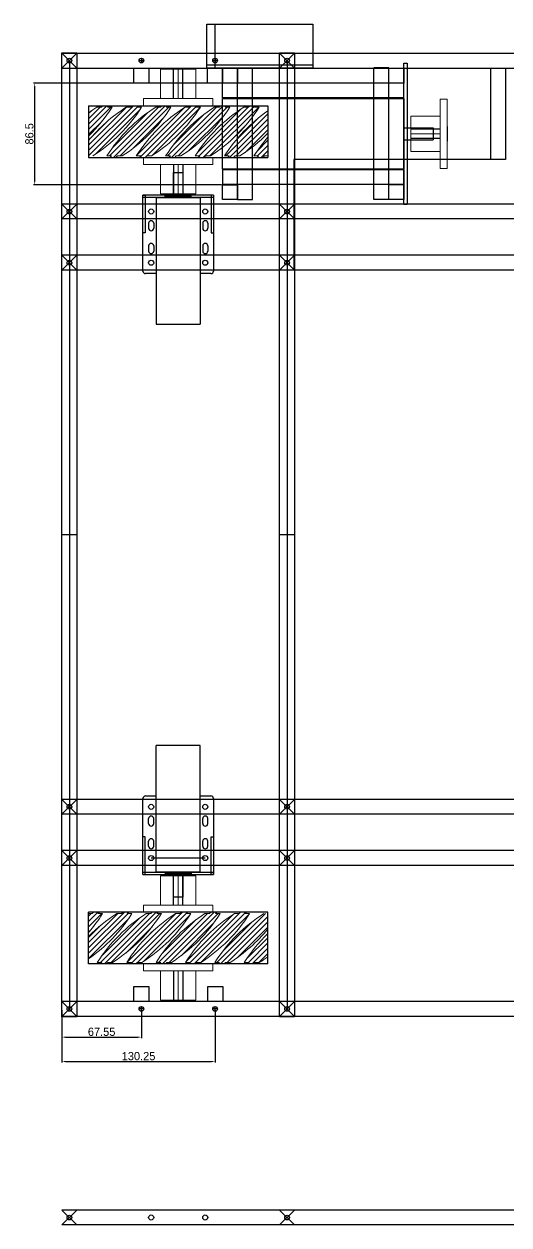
# Model space of a CAD drawing. Header units: millimetres. Extents: x -15418 to 43885, y -27590 to 23052.
# Drawn here: x 26205 to 26617, y -19099 to -18077 of the extents above; entities that cross this region are included whole.
import ezdxf

# ---------------------------------------------------------------- set-up
doc = ezdxf.new("R2010")
doc.units = ezdxf.units.MM
doc.header["$LTSCALE"] = 0.5
doc.layers.get('0').update_dxf_attribs({"lineweight": 5})
doc.layers.get('Defpoints').update_dxf_attribs({"color": 4})
for name, color, linetype in [('Layer1', 1, 'Continuous'), ('Layer2', 2, 'Continuous'), ('Layer3', 9, 'Continuous'), ('Layer4', 6, 'Continuous')]:
    doc.layers.add(name, color=color, linetype=linetype)
doc.layers.add('Layer5', color=51, linetype='Continuous', lineweight=5)
doc.dimstyles.new('ISO-25', dxfattribs={"dimtxt": 7, "dimasz": 3, "dimexe": 1, "dimexo": 1, "dimgap": 1, "dimtad": 1, "dimtoh": 1, "dimdec": 3, "dimdsep": 46, "dimtxsty": 'Standard', "dimcen": 2.5, "dimadec": 0, "dimazin": 0, "dimtfac": 1, "dimtdec": 3, "dimtmove": 0, "dimatfit": 3, "dimfxl": 1, "dimarcsym": 1})
pattern_1 = [(225, (52111.6006, -2337.0026), (2.24506403, -2.24506403), [])]
pattern_2 = [(225, (52713.8006, -2431.116), (2.24506403, -2.24506403), [])]

# ---------------------------------------------------------------- blocks, each defined once
blk = doc.blocks.new('*D360')
at = {"layer": 'Defpoints', "color": 0, "transparency": 16777216}
for p in [(26304.5, -18915.2), (26236.9, -18921.6), (26304.5, -18939.2)]:
    blk.add_point(p, dxfattribs=at)
at = {"layer": 'Layer2', "color": 0, "lineweight": -2, "transparency": 16777216}
for p, q in [((26304.5, -18916.2), (26304.5, -18940.2)), ((26236.9, -18922.6), (26236.9, -18940.2)), ((26239.9, -18939.2), (26301.5, -18939.2))]:
    blk.add_line(p, q, dxfattribs=at)
at = {"layer": 'Layer2', "color": 0, "transparency": 16777216}
for points in [[(26239.9, -18938.7), (26239.9, -18939.7), (26236.9, -18939.2)], [(26301.5, -18938.7), (26301.5, -18939.7), (26304.5, -18939.2)]]:
    blk.add_solid(points, dxfattribs=at)
at = {"layer": 'Layer2', "color": 0, "transparency": 16777216, "insert": (26270.7, -18934.7), "char_height": 7, "attachment_point": 5}
blk.add_mtext('67.55', dxfattribs=at)
blk = doc.blocks.new('*D361')
at = {"layer": 'Defpoints', "color": 0, "transparency": 16777216}
for p in [(26236.9, -18915.2), (26367.2, -18915.2), (26367.2, -18959.9)]:
    blk.add_point(p, dxfattribs=at)
at = {"layer": 'Layer2', "color": 0, "lineweight": -2, "transparency": 16777216}
for p, q in [((26236.9, -18916.2), (26236.9, -18960.9)), ((26367.2, -18916.2), (26367.2, -18960.9)), ((26239.9, -18959.9), (26364.2, -18959.9))]:
    blk.add_line(p, q, dxfattribs=at)
at = {"layer": 'Layer2', "color": 0, "transparency": 16777216}
for points in [[(26239.9, -18959.4), (26239.9, -18960.4), (26236.9, -18959.9)], [(26364.2, -18959.4), (26364.2, -18960.4), (26367.2, -18959.9)]]:
    blk.add_solid(points, dxfattribs=at)
at = {"layer": 'Layer2', "color": 0, "transparency": 16777216, "insert": (26302.1, -18955.4), "char_height": 7, "attachment_point": 5}
blk.add_mtext('130.25', dxfattribs=at)
blk = doc.blocks.new('*D385')
at = {"layer": 'Defpoints', "color": 0, "transparency": 16777216}
for p in [(26213.8, -18127.6), (26373.5, -18127.6), (26373.5, -18214.1)]:
    blk.add_point(p, dxfattribs=at)
at = {"layer": 'Layer2', "color": 0, "lineweight": -2, "transparency": 16777216}
for p, q in [((26372.5, -18127.6), (26212.8, -18127.6)), ((26213.8, -18211.1), (26213.8, -18130.6)), ((26372.5, -18214.1), (26212.8, -18214.1))]:
    blk.add_line(p, q, dxfattribs=at)
at = {"layer": 'Layer2', "color": 0, "transparency": 16777216}
for points in [[(26213.3, -18130.6), (26214.3, -18130.6), (26213.8, -18127.6)], [(26213.3, -18211.1), (26214.3, -18211.1), (26213.8, -18214.1)]]:
    blk.add_solid(points, dxfattribs=at)
at = {"layer": 'Layer2', "color": 0, "transparency": 16777216, "insert": (26209.3, -18170.8), "char_height": 7, "attachment_point": 5, "rotation": 90}
blk.add_mtext('86.5', dxfattribs=at)

msp = doc.modelspace()

# ---------------------------------------------------------------- hatches: boundary and pattern name
at = {"layer": 'Layer5', "transparency": 33554661}
h = msp.add_hatch(dxfattribs=at)
h.set_pattern_fill('ANSI31', color=256, angle=180)
h.set_pattern_definition(pattern_1)
edge = h.paths.add_edge_path()
edge.add_line((26301.9079, -18146.8757), (26296.9079, -18146.8757))
edge.add_line((26296.9079, -18146.8757), (26295.6679, -18148.1157))
edge.add_line((26295.6679, -18148.1157), (26291.6679, -18148.1157))
edge.add_arc((26364.8792, -18262.8471), 136.1, 122.5424058, 140.6485407)
edge.add_line((26259.6371, -18176.5495), (26259.6371, -18189.6357))
edge.add_line((26259.6371, -18189.6357), (26263.1479, -18189.6357))
edge.add_arc((26189.6794, -18074.6473), 136.455, -57.4246642, -32.5753358)
edge.add_line((26304.6679, -18148.1157), (26300.6679, -18148.1157))
edge.add_line((26300.6679, -18148.1157), (26301.9079, -18146.8757))
edge = h.paths.add_edge_path()
edge.add_line((26276.9079, -18146.8757), (26271.9079, -18146.8757))
edge.add_line((26271.9079, -18146.8757), (26270.6679, -18148.1157))
edge.add_line((26270.6679, -18148.1157), (26266.6679, -18148.1157))
edge.add_arc((26339.8792, -18262.8471), 136.1, 122.5424058, 126.1273887)
edge.add_line((26259.6371, -18152.9181), (26259.6371, -18172.6422))
edge.add_arc((26164.6794, -18074.6473), 136.455, -45.9017964, -32.5753358)
edge.add_line((26279.6679, -18148.1157), (26275.6679, -18148.1157))
edge.add_line((26275.6679, -18148.1157), (26276.9079, -18146.8757))
h = msp.add_hatch(dxfattribs=at)
h.set_pattern_fill('ANSI31', color=256, angle=180)
h.set_pattern_definition(pattern_1)
h.paths.add_polyline_path([(26412.0371, -18173.7029, 0.036565829), (26400.1479, -18189.6357), (26404.1479, -18189.6357), (26402.9079, -18190.8757), (26407.9079, -18190.8757), (26409.1479, -18189.6357), (26412.0371, -18189.6357)], flags=17)
edge = h.paths.add_edge_path()
edge.add_line((26277.9079, -18190.8757), (26282.9079, -18190.8757))
edge.add_line((26282.9079, -18190.8757), (26284.1479, -18189.6357))
edge.add_line((26284.1479, -18189.6357), (26288.1479, -18189.6357))
edge.add_arc((26214.6794, -18074.6473), 136.455, -57.4246642, -32.5753358)
edge.add_line((26329.6679, -18148.1157), (26325.6679, -18148.1157))
edge.add_line((26325.6679, -18148.1157), (26326.9079, -18146.8757))
edge.add_line((26326.9079, -18146.8757), (26321.9079, -18146.8757))
edge.add_line((26321.9079, -18146.8757), (26320.6679, -18148.1157))
edge.add_line((26320.6679, -18148.1157), (26316.6679, -18148.1157))
edge.add_arc((26389.8792, -18262.8471), 136.1, 122.5424058, 147.4575942)
edge.add_line((26275.1479, -18189.6357), (26279.1479, -18189.6357))
edge.add_line((26279.1479, -18189.6357), (26277.9079, -18190.8757))
edge = h.paths.add_edge_path()
edge.add_line((26352.9079, -18190.8757), (26357.9079, -18190.8757))
edge.add_line((26357.9079, -18190.8757), (26359.1479, -18189.6357))
edge.add_line((26359.1479, -18189.6357), (26363.1479, -18189.6357))
edge.add_arc((26289.6794, -18074.6473), 136.455, -57.4246642, -32.5753358)
edge.add_line((26404.6679, -18148.1157), (26400.6679, -18148.1157))
edge.add_line((26400.6679, -18148.1157), (26401.9079, -18146.8757))
edge.add_line((26401.9079, -18146.8757), (26396.9079, -18146.8757))
edge.add_line((26396.9079, -18146.8757), (26395.6679, -18148.1157))
edge.add_line((26395.6679, -18148.1157), (26391.6679, -18148.1157))
edge.add_arc((26464.8792, -18262.8471), 136.1, 122.5424058, 147.4575942)
edge.add_line((26350.1479, -18189.6357), (26354.1479, -18189.6357))
edge.add_line((26354.1479, -18189.6357), (26352.9079, -18190.8757))
edge = h.paths.add_edge_path()
edge.add_line((26377.9079, -18190.8757), (26382.9079, -18190.8757))
edge.add_line((26382.9079, -18190.8757), (26384.1479, -18189.6357))
edge.add_line((26384.1479, -18189.6357), (26388.1479, -18189.6357))
edge.add_arc((26314.6794, -18074.6473), 136.455, -57.4246642, -44.481355)
edge.add_line((26412.0371, -18170.2582), (26412.0371, -18151.2057))
edge.add_arc((26489.8792, -18262.8471), 136.1, 124.8862079, 147.4575942)
edge.add_line((26375.1479, -18189.6357), (26379.1479, -18189.6357))
edge.add_line((26379.1479, -18189.6357), (26377.9079, -18190.8757))
h = msp.add_hatch(dxfattribs=at)
h.set_pattern_fill('ANSI31', color=256, angle=180)
h.set_pattern_definition(pattern_1)
edge = h.paths.add_edge_path()
edge.add_line((26302.9079, -18190.8757), (26307.9079, -18190.8757))
edge.add_line((26307.9079, -18190.8757), (26309.1479, -18189.6357))
edge.add_line((26309.1479, -18189.6357), (26313.1479, -18189.6357))
edge.add_arc((26239.6794, -18074.6473), 136.455, -57.4246642, -32.5753358)
edge.add_line((26354.6679, -18148.1157), (26350.6679, -18148.1157))
edge.add_line((26350.6679, -18148.1157), (26351.9079, -18146.8757))
edge.add_line((26351.9079, -18146.8757), (26346.9079, -18146.8757))
edge.add_line((26346.9079, -18146.8757), (26345.6679, -18148.1157))
edge.add_line((26345.6679, -18148.1157), (26341.6679, -18148.1157))
edge.add_arc((26414.8792, -18262.8471), 136.1, 122.5424058, 147.4575942)
edge.add_line((26300.1479, -18189.6357), (26304.1479, -18189.6357))
edge.add_line((26304.1479, -18189.6357), (26302.9079, -18190.8757))
edge = h.paths.add_edge_path()
edge.add_line((26327.9079, -18190.8757), (26332.9079, -18190.8757))
edge.add_line((26332.9079, -18190.8757), (26334.1479, -18189.6357))
edge.add_line((26334.1479, -18189.6357), (26338.1479, -18189.6357))
edge.add_arc((26264.6794, -18074.6473), 136.455, -57.4246642, -32.5753358)
edge.add_line((26379.6679, -18148.1157), (26375.6679, -18148.1157))
edge.add_line((26375.6679, -18148.1157), (26376.9079, -18146.8757))
edge.add_line((26376.9079, -18146.8757), (26371.9079, -18146.8757))
edge.add_line((26371.9079, -18146.8757), (26370.6679, -18148.1157))
edge.add_line((26370.6679, -18148.1157), (26366.6679, -18148.1157))
edge.add_arc((26439.8792, -18262.8471), 136.1, 122.5424058, 147.4575942)
edge.add_line((26325.1479, -18189.6357), (26329.1479, -18189.6357))
edge.add_line((26329.1479, -18189.6357), (26327.9079, -18190.8757))
h = msp.add_hatch(dxfattribs=at)
h.set_pattern_fill('ANSI31', color=256, angle=180)
h.set_pattern_definition(pattern_2)
h.paths.add_polyline_path([(26259.6371, -18850.0486, 0.036565829), (26271.5263, -18834.1157), (26267.5263, -18834.1157), (26268.7663, -18832.8757), (26263.7663, -18832.8757), (26262.5263, -18834.1157), (26259.6371, -18834.1157)], flags=17)
edge = h.paths.add_edge_path()
edge.add_line((26393.7663, -18832.8757), (26388.7663, -18832.8757))
edge.add_line((26388.7663, -18832.8757), (26387.5263, -18834.1157))
edge.add_line((26387.5263, -18834.1157), (26383.5263, -18834.1157))
edge.add_arc((26456.9948, -18949.1042), 136.455, 122.5753358, 147.4246642)
edge.add_line((26342.0063, -18875.6357), (26346.0063, -18875.6357))
edge.add_line((26346.0063, -18875.6357), (26344.7663, -18876.8757))
edge.add_line((26344.7663, -18876.8757), (26349.7663, -18876.8757))
edge.add_line((26349.7663, -18876.8757), (26351.0063, -18875.6357))
edge.add_line((26351.0063, -18875.6357), (26355.0063, -18875.6357))
edge.add_arc((26281.7949, -18760.9043), 136.1, 302.5424058, 327.4575942)
edge.add_line((26396.5263, -18834.1157), (26392.5263, -18834.1157))
edge.add_line((26392.5263, -18834.1157), (26393.7663, -18832.8757))
edge = h.paths.add_edge_path()
edge.add_line((26318.7663, -18832.8757), (26313.7663, -18832.8757))
edge.add_line((26313.7663, -18832.8757), (26312.5263, -18834.1157))
edge.add_line((26312.5263, -18834.1157), (26308.5263, -18834.1157))
edge.add_arc((26381.9948, -18949.1042), 136.455, 122.5753358, 147.4246642)
edge.add_line((26267.0063, -18875.6357), (26271.0063, -18875.6357))
edge.add_line((26271.0063, -18875.6357), (26269.7663, -18876.8757))
edge.add_line((26269.7663, -18876.8757), (26274.7663, -18876.8757))
edge.add_line((26274.7663, -18876.8757), (26276.0063, -18875.6357))
edge.add_line((26276.0063, -18875.6357), (26280.0063, -18875.6357))
edge.add_arc((26206.7949, -18760.9043), 136.1, 302.5424058, 327.4575942)
edge.add_line((26321.5263, -18834.1157), (26317.5263, -18834.1157))
edge.add_line((26317.5263, -18834.1157), (26318.7663, -18832.8757))
edge = h.paths.add_edge_path()
edge.add_line((26293.7663, -18832.8757), (26288.7663, -18832.8757))
edge.add_line((26288.7663, -18832.8757), (26287.5263, -18834.1157))
edge.add_line((26287.5263, -18834.1157), (26283.5263, -18834.1157))
edge.add_arc((26356.9948, -18949.1042), 136.455, 122.5753358, 135.518645)
edge.add_line((26259.6371, -18853.4933), (26259.6371, -18872.5457))
edge.add_arc((26181.7949, -18760.9043), 136.1, 304.8862079, 327.4575942)
edge.add_line((26296.5263, -18834.1157), (26292.5263, -18834.1157))
edge.add_line((26292.5263, -18834.1157), (26293.7663, -18832.8757))
h = msp.add_hatch(dxfattribs=at)
h.set_pattern_fill('ANSI31', color=256, angle=180)
h.set_pattern_definition(pattern_2)
edge = h.paths.add_edge_path()
edge.add_line((26368.7663, -18832.8757), (26363.7663, -18832.8757))
edge.add_line((26363.7663, -18832.8757), (26362.5263, -18834.1157))
edge.add_line((26362.5263, -18834.1157), (26358.5263, -18834.1157))
edge.add_arc((26431.9948, -18949.1042), 136.455, 122.5753358, 147.4246642)
edge.add_line((26317.0063, -18875.6357), (26321.0063, -18875.6357))
edge.add_line((26321.0063, -18875.6357), (26319.7663, -18876.8757))
edge.add_line((26319.7663, -18876.8757), (26324.7663, -18876.8757))
edge.add_line((26324.7663, -18876.8757), (26326.0063, -18875.6357))
edge.add_line((26326.0063, -18875.6357), (26330.0063, -18875.6357))
edge.add_arc((26256.7949, -18760.9043), 136.1, 302.5424058, 327.4575942)
edge.add_line((26371.5263, -18834.1157), (26367.5263, -18834.1157))
edge.add_line((26367.5263, -18834.1157), (26368.7663, -18832.8757))
edge = h.paths.add_edge_path()
edge.add_line((26343.7663, -18832.8757), (26338.7663, -18832.8757))
edge.add_line((26338.7663, -18832.8757), (26337.5263, -18834.1157))
edge.add_line((26337.5263, -18834.1157), (26333.5263, -18834.1157))
edge.add_arc((26406.9948, -18949.1042), 136.455, 122.5753358, 147.4246642)
edge.add_line((26292.0063, -18875.6357), (26296.0063, -18875.6357))
edge.add_line((26296.0063, -18875.6357), (26294.7663, -18876.8757))
edge.add_line((26294.7663, -18876.8757), (26299.7663, -18876.8757))
edge.add_line((26299.7663, -18876.8757), (26301.0063, -18875.6357))
edge.add_line((26301.0063, -18875.6357), (26305.0063, -18875.6357))
edge.add_arc((26231.7949, -18760.9043), 136.1, 302.5424058, 327.4575942)
edge.add_line((26346.5263, -18834.1157), (26342.5263, -18834.1157))
edge.add_line((26342.5263, -18834.1157), (26343.7663, -18832.8757))
h = msp.add_hatch(dxfattribs=at)
h.set_pattern_fill('ANSI31', color=256, angle=180)
h.set_pattern_definition(pattern_2)
edge = h.paths.add_edge_path()
edge.add_line((26369.7663, -18876.8757), (26374.7663, -18876.8757))
edge.add_line((26374.7663, -18876.8757), (26376.0063, -18875.6357))
edge.add_line((26376.0063, -18875.6357), (26380.0063, -18875.6357))
edge.add_arc((26306.7949, -18760.9043), 136.1, 302.5424058, 320.6485407)
edge.add_line((26412.0371, -18847.202), (26412.0371, -18834.1157))
edge.add_line((26412.0371, -18834.1157), (26408.5263, -18834.1157))
edge.add_arc((26481.9948, -18949.1042), 136.455, 122.5753358, 147.4246642)
edge.add_line((26367.0063, -18875.6357), (26371.0063, -18875.6357))
edge.add_line((26371.0063, -18875.6357), (26369.7663, -18876.8757))
edge = h.paths.add_edge_path()
edge.add_line((26394.7663, -18876.8757), (26399.7663, -18876.8757))
edge.add_line((26399.7663, -18876.8757), (26401.0063, -18875.6357))
edge.add_line((26401.0063, -18875.6357), (26405.0063, -18875.6357))
edge.add_arc((26331.7949, -18760.9043), 136.1, 302.5424058, 306.1273887)
edge.add_line((26412.0371, -18870.8334), (26412.0371, -18851.1093))
edge.add_arc((26506.9948, -18949.1042), 136.455, 134.0982036, 147.4246642)
edge.add_line((26392.0063, -18875.6357), (26396.0063, -18875.6357))
edge.add_line((26396.0063, -18875.6357), (26394.7663, -18876.8757))

# ---------------------------------------------------------------- linework, layer by layer
at = {"transparency": 33554661}
for p, q in [((26320.8371, -18115.8757), (26350.8371, -18115.8757)), ((26320.8371, -18140.8757), (26320.8371, -18115.8757)), ((26335.8371, -18140.8757), (26335.8371, -18115.8757)), ((26350.8371, -18140.8757), (26350.8371, -18115.8757)), ((26306.3371, -18146.8757), (26306.3371, -18140.8757)), ((26306.3371, -18140.8757), (26365.3371, -18140.8757)), ((26365.3371, -18140.8757), (26365.3371, -18146.8757)), ((26558.5371, -18200.2757), (26558.5371, -18141.2757)), ((26558.5371, -18141.2757), (26564.5371, -18141.2757)), ((26564.5371, -18141.2757), (26564.5371, -18200.2757)), ((26365.3371, -18146.8757), (26306.3371, -18146.8757)), ((26533.5371, -18185.7757), (26533.5371, -18155.7757)), ((26558.5371, -18155.7757), (26533.5371, -18155.7757)), ((26558.5371, -18170.7757), (26533.5371, -18170.7757)), ((26306.3371, -18190.8757), (26365.3371, -18190.8757)), ((26306.3371, -18196.8757), (26306.3371, -18190.8757)), ((26365.3371, -18190.8757), (26365.3371, -18196.8757)), ((26558.5371, -18185.7757), (26533.5371, -18185.7757)), ((26365.3371, -18196.8757), (26306.3371, -18196.8757)), ((26320.8371, -18196.8757), (26320.8371, -18221.8757)), ((26335.8371, -18196.8757), (26335.8371, -18221.8757)), ((26350.8371, -18196.8757), (26350.8371, -18221.8757)), ((26564.5371, -18200.2757), (26558.5371, -18200.2757)), ((26350.8371, -18221.8757), (26320.8371, -18221.8757)), ((26320.8371, -18801.8757), (26350.8371, -18801.8757)), ((26320.8371, -18826.8757), (26320.8371, -18801.8757)), ((26335.8371, -18826.8757), (26335.8371, -18801.8757)), ((26350.8371, -18826.8757), (26350.8371, -18801.8757)), ((26306.3371, -18832.8757), (26306.3371, -18826.8757)), ((26306.3371, -18826.8757), (26365.3371, -18826.8757)), ((26365.3371, -18826.8757), (26365.3371, -18832.8757)), ((26365.3371, -18832.8757), (26306.3371, -18832.8757)), ((26306.3371, -18876.8757), (26365.3371, -18876.8757)), ((26306.3371, -18882.8757), (26306.3371, -18876.8757)), ((26365.3371, -18876.8757), (26365.3371, -18882.8757)), ((26365.3371, -18882.8757), (26306.3371, -18882.8757)), ((26320.8371, -18882.8757), (26320.8371, -18907.8757)), ((26335.8371, -18882.8757), (26335.8371, -18907.8757)), ((26350.8371, -18882.8757), (26350.8371, -18907.8757)), ((26350.8371, -18907.8757), (26320.8371, -18907.8757))]:
    msp.add_line(p, q, dxfattribs=at)
at = {"layer": 'Defpoints', "transparency": 33554661}
for p, q in [((26305.8371, -18287.5857), (26305.8371, -18222.8757)), ((26365.8371, -18222.8757), (26305.8371, -18222.8757)), ((26305.8371, -18222.8757), (26307.8371, -18222.8757)), ((26365.8371, -18224.8757), (26305.8371, -18224.8757)), ((26307.8371, -18222.8757), (26307.8371, -18254.8757)), ((26324.8371, -18224.8757), (26324.8371, -18222.8757)), ((26346.8371, -18224.8757), (26346.8371, -18222.8757)), ((26365.8371, -18222.8757), (26363.8371, -18222.8757)), ((26363.8371, -18222.8757), (26363.8371, -18254.8757)), ((26365.8371, -18222.8757), (26365.8371, -18287.5857)), ((26307.8371, -18254.8757), (26305.8371, -18254.8757)), ((26310.6871, -18246.8757), (26310.6871, -18251.1757)), ((26314.9871, -18246.8757), (26314.9871, -18251.1757)), ((26356.6871, -18246.8757), (26356.6871, -18251.1757)), ((26360.9871, -18246.8757), (26360.9871, -18251.1757)), ((26363.8371, -18254.8757), (26365.8371, -18254.8757)), ((26310.6871, -18266.1757), (26310.6871, -18270.4757)), ((26314.9871, -18266.1757), (26314.9871, -18270.4757)), ((26356.6871, -18266.1757), (26356.6871, -18270.4757)), ((26360.9871, -18266.1757), (26360.9871, -18270.4757)), ((26317.1871, -18289.7357), (26307.9871, -18289.7357)), ((26363.6871, -18289.7357), (26354.4871, -18289.7357)), ((26305.8371, -18800.8757), (26305.8371, -18736.1657)), ((26307.9871, -18734.0157), (26317.1871, -18734.0157)), ((26354.4871, -18734.0157), (26363.6871, -18734.0157)), ((26365.8371, -18736.1657), (26365.8371, -18800.8757)), ((26310.6871, -18757.5757), (26310.6871, -18753.2757)), ((26314.9871, -18757.5757), (26314.9871, -18753.2757)), ((26356.6871, -18757.5757), (26356.6871, -18753.2757)), ((26360.9871, -18757.5757), (26360.9871, -18753.2757)), ((26307.8371, -18768.8757), (26305.8371, -18768.8757)), ((26307.8371, -18800.8757), (26307.8371, -18768.8757)), ((26310.6871, -18776.8757), (26310.6871, -18772.5757)), ((26314.9871, -18776.8757), (26314.9871, -18772.5757)), ((26356.6871, -18776.8757), (26356.6871, -18772.5757)), ((26360.9871, -18776.8757), (26360.9871, -18772.5757)), ((26363.8371, -18800.8757), (26363.8371, -18768.8757)), ((26363.8371, -18768.8757), (26365.8371, -18768.8757)), ((26305.8371, -18798.8757), (26365.8371, -18798.8757)), ((26305.8371, -18800.8757), (26365.8371, -18800.8757)), ((26305.8371, -18800.8757), (26307.8371, -18800.8757)), ((26324.8371, -18798.8757), (26324.8371, -18800.8757)), ((26346.8371, -18798.8757), (26346.8371, -18800.8757)), ((26365.8371, -18800.8757), (26363.8371, -18800.8757))]:
    msp.add_line(p, q, dxfattribs=at)
for centre in [(26312.8371, -18236.8757), (26312.8371, -18236.8757), (26358.8371, -18236.8757), (26358.8371, -18236.8757), (26312.8371, -18280.4757), (26312.8371, -18280.4757), (26358.8371, -18280.4757), (26358.8371, -18280.4757), (26312.8371, -18743.2757), (26312.8371, -18743.2757), (26358.8371, -18743.2757), (26358.8371, -18743.2757), (26312.8371, -18786.8757), (26312.8371, -18786.8757), (26358.8371, -18786.8757), (26358.8371, -18786.8757), (26312.8371, -19092.643), (26358.8371, -19092.643)]:
    msp.add_circle(centre, 2.15, dxfattribs=at)
for centre, start, end in [((26312.8371, -18246.8757), 0, 180), ((26358.8371, -18246.8757), 0, 180), ((26312.8371, -18251.1757), 180, 0), ((26358.8371, -18251.1757), 180, 0), ((26312.8371, -18266.1757), 0, 180), ((26358.8371, -18266.1757), 0, 180), ((26312.8371, -18270.4757), 180, 0), ((26358.8371, -18270.4757), 180, 0), ((26307.9871, -18287.5857), 180, 270), ((26363.6871, -18287.5857), 270, 0), ((26307.9871, -18736.1657), 90, 180), ((26363.6871, -18736.1657), 0, 90), ((26312.8371, -18753.2757), 0, 180), ((26358.8371, -18753.2757), 0, 180), ((26312.8371, -18757.5757), 180, 0), ((26358.8371, -18757.5757), 180, 0), ((26312.8371, -18772.5757), 0, 180), ((26312.8371, -18776.8757), 180, 0), ((26358.8371, -18772.5757), 0, 180), ((26358.8371, -18776.8757), 180, 0)]:
    msp.add_arc(centre, 2.15, start, end, dxfattribs=at)
at = {"layer": 'Layer1', "transparency": 33554661}
for p, q in [((26527.5371, -18110.7757), (26530.5371, -18110.7757)), ((26527.5371, -18230.7757), (26527.5371, -18110.7757)), ((26530.5371, -18110.7757), (26530.5371, -18230.7757)), ((26373.5371, -18127.5757), (26373.5371, -18114.8757)), ((26373.5371, -18114.8757), (26386.2371, -18114.8757)), ((26386.2371, -18114.8757), (26386.2371, -18127.5757)), ((26514.8371, -18127.5757), (26514.8371, -18114.8757)), ((26514.8371, -18114.8757), (26527.5371, -18114.8757)), ((26527.5371, -18114.8757), (26527.5371, -18127.5757)), ((26601.3494, -18114.8757), (26601.3494, -18192.6536)), ((26614.0494, -18114.8757), (26614.0494, -18192.6536)), ((26386.2371, -18127.5757), (26373.5371, -18127.5757)), ((26527.5371, -18127.5757), (26514.8371, -18127.5757)), ((26614.0494, -18192.6536), (26434.0494, -18192.6536)), ((26434.0494, -18192.6536), (26434.0494, -18286.9067)), ((26331.8371, -18223.5757), (26331.8371, -18203.5757)), ((26331.8371, -18203.5757), (26339.8371, -18203.5757)), ((26339.8371, -18203.5757), (26339.8371, -18223.5757)), ((26373.5371, -18226.7757), (26373.5371, -18214.0757)), ((26373.5371, -18214.0757), (26386.2371, -18214.0757)), ((26386.2371, -18214.0757), (26386.2371, -18226.7757)), ((26514.8371, -18226.6757), (26514.8371, -18213.9757)), ((26514.8371, -18213.9757), (26527.5371, -18213.9757)), ((26527.5371, -18213.9757), (26527.5371, -18226.6757)), ((26317.1871, -18224.8757), (26354.4871, -18224.8757)), ((26317.1871, -18224.8757), (26317.1871, -18332.6757)), ((26324.8371, -18224.8757), (26324.8371, -18223.5757)), ((26324.8371, -18223.5757), (26346.8371, -18223.5757)), ((26331.8371, -18224.8757), (26331.8371, -18223.5757)), ((26335.8371, -18224.8757), (26335.8371, -18223.5757)), ((26339.8371, -18224.8757), (26339.8371, -18223.5757)), ((26346.8371, -18224.8757), (26346.8371, -18223.5757)), ((26354.4871, -18224.8757), (26354.4871, -18332.6757)), ((26386.2371, -18226.7757), (26373.5371, -18226.7757)), ((26527.5371, -18226.6757), (26514.8371, -18226.6757)), ((26530.5371, -18230.7757), (26527.5371, -18230.7757)), ((26317.1871, -18332.6757), (26354.4871, -18332.6757)), ((26317.1871, -18798.8757), (26317.1871, -18691.0757)), ((26354.4871, -18691.0757), (26317.1871, -18691.0757)), ((26354.4871, -18798.8757), (26354.4871, -18691.0757)), ((26358.8371, -18786.8757), (26312.8371, -18786.8757)), ((26354.4871, -18798.8757), (26317.1871, -18798.8757)), ((26324.8371, -18798.8757), (26324.8371, -18800.1757)), ((26346.8371, -18800.1757), (26324.8371, -18800.1757)), ((26331.8371, -18798.8757), (26331.8371, -18800.1757)), ((26331.8371, -18820.1757), (26331.8371, -18800.1757)), ((26335.8371, -18798.8757), (26335.8371, -18800.1757)), ((26339.8371, -18798.8757), (26339.8371, -18800.1757)), ((26339.8371, -18800.1757), (26339.8371, -18820.1757)), ((26346.8371, -18798.8757), (26346.8371, -18800.1757)), ((26339.8371, -18820.1757), (26331.8371, -18820.1757))]:
    msp.add_line(p, q, dxfattribs=at)
at = {"layer": 'Layer2', "transparency": 33554661}
for p, q in [((26236.9371, -18921.8757), (26236.9371, -18101.8757)), ((26236.9371, -18101.8757), (26249.6371, -18101.8757)), ((26236.9371, -18102.1757), (27036.9371, -18102.1757)), ((26249.6371, -18101.8757), (26249.6371, -18921.8757)), ((26422.0371, -18921.8757), (26422.0371, -18101.8757)), ((26422.0371, -18101.8757), (26434.7371, -18101.8757)), ((26434.7371, -18101.8757), (26434.7371, -18921.8757)), ((26243.2871, -18108.5257), (26243.2871, -18915.2257)), ((26302.4871, -18108.5257), (26306.4871, -18108.5257)), ((26304.4871, -18106.5257), (26304.4871, -18110.5257)), ((26365.1871, -18108.5257), (26369.1871, -18108.5257)), ((26367.1871, -18106.5257), (26367.1871, -18110.5257)), ((26428.3871, -18108.5257), (26428.3871, -18915.2257)), ((26236.9371, -18114.8757), (27036.9371, -18114.8757)), ((26298.0631, -18127.5757), (26298.0631, -18114.8757)), ((26298.0631, -18114.8757), (26310.7631, -18114.8757)), ((26298.0631, -18127.5757), (26298.0631, -18114.8757)), ((26298.0631, -18114.8757), (26310.7631, -18114.8757)), ((26310.7631, -18114.8757), (26310.7631, -18127.5757)), ((26310.7631, -18114.8757), (26310.7631, -18127.5757)), ((26331.8371, -18140.8757), (26331.8371, -18115.8757)), ((26339.8371, -18140.8757), (26339.8371, -18115.8757)), ((26360.8371, -18127.5757), (26360.8371, -18114.8757)), ((26360.8371, -18114.8757), (26373.5371, -18114.8757)), ((26360.8371, -18127.5757), (26360.8371, -18114.8757)), ((26360.8371, -18114.8757), (26373.5371, -18114.8757)), ((26373.5371, -18114.8757), (26373.5371, -18127.5757)), ((26373.5371, -18114.8757), (26373.5371, -18127.5757)), ((26310.7631, -18127.5757), (26298.0631, -18127.5757)), ((26310.7631, -18127.5757), (26298.0631, -18127.5757)), ((26373.5371, -18127.5757), (26360.8371, -18127.5757)), ((26373.5371, -18127.5757), (26360.8371, -18127.5757)), ((26373.5371, -18200.7757), (26373.5371, -18140.7757)), ((26373.5371, -18140.7757), (26527.5371, -18140.7757)), ((26527.5371, -18140.7757), (26527.5371, -18200.7757)), ((26527.5371, -18165.7757), (26552.5371, -18165.7757)), ((26558.5371, -18166.7757), (26533.5371, -18166.7757)), ((26552.5371, -18165.7757), (26552.5371, -18175.7757)), ((26527.5371, -18175.7757), (26552.5371, -18175.7757)), ((26558.5371, -18174.7757), (26533.5371, -18174.7757)), ((26331.8371, -18196.8757), (26331.8371, -18221.8757)), ((26339.8371, -18196.8757), (26339.8371, -18221.8757)), ((26527.5371, -18200.7757), (26373.5371, -18200.7757)), ((27036.9371, -18230.5257), (26236.9371, -18230.5257)), ((27036.9371, -18243.2257), (26236.9371, -18243.2257)), ((27036.9371, -18274.1257), (26236.9371, -18274.1257)), ((27036.9371, -18286.8257), (26236.9371, -18286.8257)), ((26249.6371, -18511.8757), (26236.9371, -18511.8757)), ((26434.7371, -18511.8757), (26422.0371, -18511.8757)), ((27036.9371, -18736.9257), (26236.9371, -18736.9257)), ((27036.9371, -18749.6257), (26236.9371, -18749.6257)), ((27036.9371, -18780.5257), (26236.9371, -18780.5257)), ((27036.9371, -18793.2257), (26236.9371, -18793.2257)), ((26331.8371, -18826.8757), (26331.8371, -18801.8757)), ((26339.8371, -18826.8757), (26339.8371, -18801.8757)), ((26331.8371, -18882.8757), (26331.8371, -18907.8757)), ((26339.8371, -18882.8757), (26339.8371, -18907.8757)), ((26298.1371, -18908.8757), (26298.1371, -18896.1757)), ((26298.1371, -18896.1757), (26310.8371, -18896.1757)), ((26298.1371, -18908.8757), (26298.1371, -18896.1757)), ((26298.1371, -18896.1757), (26310.8371, -18896.1757)), ((26310.8371, -18896.1757), (26310.8371, -18908.8757)), ((26310.8371, -18896.1757), (26310.8371, -18908.8757)), ((26360.9111, -18908.8757), (26360.9111, -18896.1757)), ((26360.9111, -18896.1757), (26373.6111, -18896.1757)), ((26360.9111, -18908.8757), (26360.9111, -18896.1757)), ((26360.9111, -18896.1757), (26373.6111, -18896.1757)), ((26373.6111, -18896.1757), (26373.6111, -18908.8757)), ((26373.6111, -18896.1757), (26373.6111, -18908.8757)), ((27036.9371, -18908.8757), (26236.9371, -18908.8757)), ((26310.8371, -18908.8757), (26298.1371, -18908.8757)), ((26310.8371, -18908.8757), (26298.1371, -18908.8757)), ((26373.6111, -18908.8757), (26360.9111, -18908.8757)), ((26373.6111, -18908.8757), (26360.9111, -18908.8757)), ((26306.4871, -18915.2257), (26302.4871, -18915.2257)), ((26304.4871, -18917.2257), (26304.4871, -18913.2257)), ((26369.1871, -18915.2257), (26365.1871, -18915.2257)), ((26367.1871, -18917.2257), (26367.1871, -18913.2257)), ((27036.9371, -18921.5757), (26236.9371, -18921.5757)), ((26249.6371, -18921.8757), (26236.9371, -18921.8757)), ((26434.7371, -18921.8757), (26422.0371, -18921.8757)), ((27036.9371, -19086.293), (26236.9371, -19086.293)), ((27036.9371, -19098.993), (26236.9371, -19098.993))]:
    msp.add_line(p, q, dxfattribs=at)
for centre in [(26304.4871, -18108.5257), (26367.1871, -18108.5257), (26304.4871, -18915.2257), (26367.1871, -18915.2257)]:
    msp.add_circle(centre, 2, dxfattribs=at)
at = {"layer": 'Layer3', "transparency": 33554661}
for p, q in [((26360.1871, -18077.3757), (26450.1871, -18077.3757)), ((26360.1871, -18114.8757), (26360.1871, -18077.3757)), ((26367.1871, -18114.8757), (26367.1871, -18077.3757)), ((26450.1871, -18077.3757), (26450.1871, -18114.8757)), ((26236.9371, -18102.1757), (26249.6371, -18114.8757)), ((26236.9371, -18114.8757), (26249.6371, -18102.1757)), ((26236.9371, -18102.1757), (26249.6371, -18114.8757)), ((26236.9371, -18114.8757), (26249.6371, -18102.1757)), ((26434.7371, -18102.1757), (26422.0371, -18114.8757)), ((26434.7371, -18114.8757), (26422.0371, -18102.1757)), ((26422.0371, -18102.1757), (26434.7371, -18114.8757)), ((26422.0371, -18114.8757), (26434.7371, -18102.1757)), ((26422.0371, -18102.1757), (26434.7371, -18114.8757)), ((26422.0371, -18114.8757), (26434.7371, -18102.1757)), ((26450.1871, -18112.3757), (26360.1871, -18112.3757)), ((26335.8371, -18115.8757), (26335.8371, -18114.8757)), ((26450.1871, -18114.8757), (26360.1871, -18114.8757)), ((26259.6371, -18146.8757), (26412.0371, -18146.8757)), ((26259.6371, -18146.8757), (26259.6371, -18190.8757)), ((26412.0371, -18146.8757), (26412.0371, -18190.8757)), ((26259.6371, -18190.8757), (26412.0371, -18190.8757)), ((26335.8371, -18222.8757), (26335.8371, -18221.8757)), ((26236.9371, -18243.2257), (26249.6371, -18230.5257)), ((26236.9371, -18243.2257), (26249.6371, -18230.5257)), ((26236.9371, -18230.5257), (26249.6371, -18243.2257)), ((26434.7371, -18243.2257), (26422.0371, -18230.5257)), ((26434.7371, -18230.5257), (26422.0371, -18243.2257)), ((26422.0371, -18243.2257), (26434.7371, -18230.5257)), ((26422.0371, -18243.2257), (26434.7371, -18230.5257)), ((26422.0371, -18230.5257), (26434.7371, -18243.2257)), ((26236.9371, -18286.8257), (26249.6371, -18274.1257)), ((26236.9371, -18286.8257), (26249.6371, -18274.1257)), ((26236.9371, -18274.1257), (26249.6371, -18286.8257)), ((26434.7371, -18286.8257), (26422.0371, -18274.1257)), ((26434.7371, -18274.1257), (26422.0371, -18286.8257)), ((26422.0371, -18286.8257), (26434.7371, -18274.1257)), ((26422.0371, -18286.8257), (26434.7371, -18274.1257)), ((26422.0371, -18274.1257), (26434.7371, -18286.8257)), ((26236.9371, -18749.6257), (26249.6371, -18736.9257)), ((26236.9371, -18749.6257), (26249.6371, -18736.9257)), ((26236.9371, -18736.9257), (26249.6371, -18749.6257)), ((26434.7371, -18749.6257), (26422.0371, -18736.9257)), ((26434.7371, -18736.9257), (26422.0371, -18749.6257)), ((26422.0371, -18749.6257), (26434.7371, -18736.9257)), ((26422.0371, -18749.6257), (26434.7371, -18736.9257)), ((26422.0371, -18736.9257), (26434.7371, -18749.6257)), ((26236.9371, -18793.2257), (26249.6371, -18780.5257)), ((26236.9371, -18793.2257), (26249.6371, -18780.5257)), ((26236.9371, -18780.5257), (26249.6371, -18793.2257)), ((26434.7371, -18793.2257), (26422.0371, -18780.5257)), ((26434.7371, -18780.5257), (26422.0371, -18793.2257)), ((26422.0371, -18793.2257), (26434.7371, -18780.5257)), ((26422.0371, -18793.2257), (26434.7371, -18780.5257)), ((26422.0371, -18780.5257), (26434.7371, -18793.2257)), ((26335.8371, -18800.8757), (26335.8371, -18801.8757)), ((26259.6371, -18876.8757), (26259.6371, -18832.8757)), ((26412.0371, -18832.8757), (26259.6371, -18832.8757)), ((26412.0371, -18876.8757), (26412.0371, -18832.8757)), ((26412.0371, -18876.8757), (26259.6371, -18876.8757)), ((26236.9371, -18921.5757), (26249.6371, -18908.8757)), ((26236.9371, -18908.8757), (26249.6371, -18921.5757)), ((26236.9371, -18921.5757), (26249.6371, -18908.8757)), ((26236.9371, -18908.8757), (26249.6371, -18921.5757)), ((26335.8371, -18907.8757), (26335.8371, -18908.8757)), ((26434.7371, -18921.5757), (26422.0371, -18908.8757)), ((26434.7371, -18908.8757), (26422.0371, -18921.5757)), ((26422.0371, -18921.5757), (26434.7371, -18908.8757)), ((26422.0371, -18908.8757), (26434.7371, -18921.5757)), ((26422.0371, -18921.5757), (26434.7371, -18908.8757)), ((26422.0371, -18908.8757), (26434.7371, -18921.5757)), ((26236.9371, -19098.993), (26249.6371, -19086.293)), ((26236.9371, -19098.993), (26249.6371, -19086.293)), ((26236.9371, -19086.293), (26249.6371, -19098.993)), ((26434.7371, -19098.993), (26422.0371, -19086.293)), ((26434.7371, -19086.293), (26422.0371, -19098.993))]:
    msp.add_line(p, q, dxfattribs=at)
for centre in [(26243.2871, -18108.5257), (26243.2871, -18108.5257), (26243.2871, -18108.5257), (26243.2871, -18108.5257), (26243.2871, -18108.5257), (26243.2871, -18108.5257), (26304.4871, -18108.5257), (26367.1871, -18108.5257), (26428.3871, -18108.5257), (26428.3871, -18108.5257), (26428.3871, -18108.5257), (26428.3871, -18108.5257), (26428.3871, -18108.5257), (26428.3871, -18108.5257), (26428.3871, -18108.5257), (26428.3871, -18108.5257), (26428.3871, -18108.5257), (26243.2871, -18236.8757), (26243.2871, -18236.8757), (26243.2871, -18236.8757), (26243.2871, -18236.8757), (26243.2871, -18236.8757), (26243.2871, -18236.8757), (26428.3871, -18236.8757), (26428.3871, -18236.8757), (26428.3871, -18236.8757), (26428.3871, -18236.8757), (26428.3871, -18236.8757), (26428.3871, -18236.8757), (26428.3871, -18236.8757), (26428.3871, -18236.8757), (26428.3871, -18236.8757), (26243.2871, -18280.4757), (26243.2871, -18280.4757), (26243.2871, -18280.4757), (26243.2871, -18280.4757), (26243.2871, -18280.4757), (26243.2871, -18280.4757), (26428.3871, -18280.4757), (26428.3871, -18280.4757), (26428.3871, -18280.4757), (26428.3871, -18280.4757), (26428.3871, -18280.4757), (26428.3871, -18280.4757), (26428.3871, -18280.4757), (26428.3871, -18280.4757), (26428.3871, -18280.4757), (26243.2871, -18743.2757), (26243.2871, -18743.2757), (26243.2871, -18743.2757), (26243.2871, -18743.2757), (26243.2871, -18743.2757), (26243.2871, -18743.2757), (26428.3871, -18743.2757), (26428.3871, -18743.2757), (26428.3871, -18743.2757), (26428.3871, -18743.2757), (26428.3871, -18743.2757), (26428.3871, -18743.2757), (26428.3871, -18743.2757), (26428.3871, -18743.2757), (26428.3871, -18743.2757), (26243.2871, -18786.8757), (26243.2871, -18786.8757), (26243.2871, -18786.8757), (26243.2871, -18786.8757), (26243.2871, -18786.8757), (26243.2871, -18786.8757), (26428.3871, -18786.8757), (26428.3871, -18786.8757), (26428.3871, -18786.8757), (26428.3871, -18786.8757), (26428.3871, -18786.8757), (26428.3871, -18786.8757), (26428.3871, -18786.8757), (26428.3871, -18786.8757), (26428.3871, -18786.8757), (26243.2871, -18915.2257), (26243.2871, -18915.2257), (26243.2871, -18915.2257), (26243.2871, -18915.2257), (26243.2871, -18915.2257), (26243.2871, -18915.2257), (26304.4871, -18915.2257), (26367.1871, -18915.2257), (26428.3871, -18915.2257), (26428.3871, -18915.2257), (26428.3871, -18915.2257), (26428.3871, -18915.2257), (26428.3871, -18915.2257), (26428.3871, -18915.2257), (26428.3871, -18915.2257), (26428.3871, -18915.2257), (26428.3871, -18915.2257), (26243.2871, -19092.643), (26243.2871, -19092.643), (26243.2871, -19092.643), (26243.2871, -19092.643), (26243.2871, -19092.643), (26243.2871, -19092.643), (26428.3871, -19092.643), (26428.3871, -19092.643), (26428.3871, -19092.643)]:
    msp.add_circle(centre, 2, dxfattribs=at)
at = {"layer": 'Layer4', "transparency": 33554661}
for p, q in [((26386.2371, -18226.7757), (26386.2371, -18114.7757)), ((26386.2371, -18114.7757), (26398.9371, -18114.7757)), ((26398.9371, -18226.7757), (26398.9371, -18114.7757)), ((26502.1371, -18226.7757), (26502.1371, -18114.7757)), ((26514.8371, -18114.7757), (26502.1371, -18114.7757)), ((26514.8371, -18226.7757), (26514.8371, -18114.7757)), ((26527.5371, -18127.5757), (26373.5371, -18127.5757)), ((26373.5371, -18140.2757), (26373.5371, -18127.5757)), ((26527.5371, -18140.2757), (26527.5371, -18127.5757)), ((26527.5371, -18140.2757), (26373.5371, -18140.2757)), ((26564.5371, -18164.4257), (26564.5371, -18177.1257)), ((26527.5371, -18201.2757), (26373.5371, -18201.2757)), ((26373.5371, -18201.2757), (26373.5371, -18213.9757)), ((26527.5371, -18201.2757), (26527.5371, -18213.9757)), ((26527.5371, -18213.9757), (26373.5371, -18213.9757)), ((26386.2371, -18226.7757), (26398.9371, -18226.7757)), ((26514.8371, -18226.7757), (26502.1371, -18226.7757))]:
    msp.add_line(p, q, dxfattribs=at)
at = {"layer": 'Layer5', "transparency": 33554661}
for p, q in [((26266.6679, -18148.1157), (26270.6679, -18148.1157)), ((26270.6679, -18148.1157), (26271.9079, -18146.8757)), ((26276.9079, -18146.8757), (26275.6679, -18148.1157)), ((26275.6679, -18148.1157), (26279.6679, -18148.1157)), ((26291.6679, -18148.1157), (26295.6679, -18148.1157)), ((26295.6679, -18148.1157), (26296.9079, -18146.8757)), ((26300.6679, -18148.1157), (26304.6679, -18148.1157)), ((26316.6679, -18148.1157), (26320.6679, -18148.1157)), ((26320.6679, -18148.1157), (26321.9079, -18146.8757)), ((26326.9079, -18146.8757), (26325.6679, -18148.1157)), ((26325.6679, -18148.1157), (26329.6679, -18148.1157)), ((26341.6679, -18148.1157), (26345.6679, -18148.1157)), ((26345.6679, -18148.1157), (26346.9079, -18146.8757)), ((26351.9079, -18146.8757), (26350.6679, -18148.1157)), ((26350.6679, -18148.1157), (26354.6679, -18148.1157)), ((26366.6679, -18148.1157), (26370.6679, -18148.1157)), ((26370.6679, -18148.1157), (26371.9079, -18146.8757)), ((26376.9079, -18146.8757), (26375.6679, -18148.1157)), ((26375.6679, -18148.1157), (26379.6679, -18148.1157)), ((26391.6679, -18148.1157), (26395.6679, -18148.1157)), ((26395.6679, -18148.1157), (26396.9079, -18146.8757)), ((26401.9079, -18146.8757), (26400.6679, -18148.1157)), ((26400.6679, -18148.1157), (26404.6679, -18148.1157)), ((26275.1479, -18189.6357), (26279.1479, -18189.6357)), ((26277.9079, -18190.8757), (26279.1479, -18189.6357)), ((26284.1479, -18189.6357), (26282.9079, -18190.8757)), ((26284.1479, -18189.6357), (26288.1479, -18189.6357)), ((26300.1479, -18189.6357), (26304.1479, -18189.6357)), ((26302.9079, -18190.8757), (26304.1479, -18189.6357)), ((26309.1479, -18189.6357), (26307.9079, -18190.8757)), ((26309.1479, -18189.6357), (26313.1479, -18189.6357)), ((26325.1479, -18189.6357), (26329.1479, -18189.6357)), ((26327.9079, -18190.8757), (26329.1479, -18189.6357)), ((26334.1479, -18189.6357), (26332.9079, -18190.8757)), ((26334.1479, -18189.6357), (26338.1479, -18189.6357)), ((26350.1479, -18189.6357), (26354.1479, -18189.6357)), ((26352.9079, -18190.8757), (26354.1479, -18189.6357)), ((26359.1479, -18189.6357), (26357.9079, -18190.8757)), ((26359.1479, -18189.6357), (26363.1479, -18189.6357)), ((26375.1479, -18189.6357), (26379.1479, -18189.6357)), ((26377.8623, -18190.9213), (26379.1479, -18189.6357)), ((26384.1479, -18189.6357), (26382.9079, -18190.8757)), ((26384.1479, -18189.6357), (26388.1479, -18189.6357)), ((26400.1479, -18189.6357), (26404.1479, -18189.6357)), ((26402.9079, -18190.8757), (26404.1479, -18189.6357)), ((26402.9079, -18190.8757), (26407.9079, -18190.8757)), ((26409.1479, -18189.6357), (26407.9079, -18190.8757)), ((26409.1479, -18189.6357), (26412.0371, -18189.6357)), ((26262.5263, -18834.1157), (26259.6371, -18834.1157)), ((26262.5263, -18834.1157), (26263.7663, -18832.8757)), ((26268.7663, -18832.8757), (26263.7663, -18832.8757)), ((26268.7663, -18832.8757), (26267.5263, -18834.1157)), ((26271.5263, -18834.1157), (26267.5263, -18834.1157)), ((26287.5263, -18834.1157), (26283.5263, -18834.1157)), ((26287.5263, -18834.1157), (26288.7663, -18832.8757)), ((26293.8119, -18832.8302), (26292.5263, -18834.1157)), ((26296.5263, -18834.1157), (26292.5263, -18834.1157)), ((26312.5263, -18834.1157), (26308.5263, -18834.1157)), ((26312.5263, -18834.1157), (26313.7663, -18832.8757)), ((26318.7663, -18832.8757), (26317.5263, -18834.1157)), ((26321.5263, -18834.1157), (26317.5263, -18834.1157)), ((26337.5263, -18834.1157), (26333.5263, -18834.1157)), ((26337.5263, -18834.1157), (26338.7663, -18832.8757)), ((26343.7663, -18832.8757), (26342.5263, -18834.1157)), ((26346.5263, -18834.1157), (26342.5263, -18834.1157)), ((26362.5263, -18834.1157), (26358.5263, -18834.1157)), ((26362.5263, -18834.1157), (26363.7663, -18832.8757)), ((26368.7663, -18832.8757), (26367.5263, -18834.1157)), ((26371.5263, -18834.1157), (26367.5263, -18834.1157)), ((26387.5263, -18834.1157), (26383.5263, -18834.1157)), ((26387.5263, -18834.1157), (26388.7663, -18832.8757)), ((26393.7663, -18832.8757), (26392.5263, -18834.1157)), ((26396.5263, -18834.1157), (26392.5263, -18834.1157)), ((26271.0063, -18875.6357), (26267.0063, -18875.6357)), ((26269.7663, -18876.8757), (26271.0063, -18875.6357)), ((26276.0063, -18875.6357), (26274.7663, -18876.8757)), ((26280.0063, -18875.6357), (26276.0063, -18875.6357)), ((26296.0063, -18875.6357), (26292.0063, -18875.6357)), ((26294.7663, -18876.8757), (26296.0063, -18875.6357)), ((26301.0063, -18875.6357), (26299.7663, -18876.8757)), ((26305.0063, -18875.6357), (26301.0063, -18875.6357)), ((26321.0063, -18875.6357), (26317.0063, -18875.6357)), ((26319.7663, -18876.8757), (26321.0063, -18875.6357)), ((26326.0063, -18875.6357), (26324.7663, -18876.8757)), ((26330.0063, -18875.6357), (26326.0063, -18875.6357)), ((26346.0063, -18875.6357), (26342.0063, -18875.6357)), ((26344.7663, -18876.8757), (26346.0063, -18875.6357)), ((26351.0063, -18875.6357), (26349.7663, -18876.8757)), ((26355.0063, -18875.6357), (26351.0063, -18875.6357)), ((26371.0063, -18875.6357), (26367.0063, -18875.6357)), ((26376.0063, -18875.6357), (26374.7663, -18876.8757)), ((26380.0063, -18875.6357), (26376.0063, -18875.6357)), ((26396.0063, -18875.6357), (26392.0063, -18875.6357)), ((26394.7663, -18876.8757), (26396.0063, -18875.6357)), ((26401.0063, -18875.6357), (26399.7663, -18876.8757)), ((26405.0063, -18875.6357), (26401.0063, -18875.6357))]:
    msp.add_line(p, q, dxfattribs=at)
for centre, radius, start, end in [((26339.8792, -18262.8471), 136.1, 122.5424058, 126.1273887), ((26164.6794, -18074.6473), 136.455, 314.0982036, 327.4246642), ((26364.8792, -18262.8471), 136.1, 122.5424058, 140.6485407), ((26189.6794, -18074.6473), 136.455, 302.5753358, 327.4246642), ((26389.8792, -18262.8471), 136.1, 122.5424058, 147.4575942), ((26214.6794, -18074.6473), 136.455, 302.5753358, 327.4246642), ((26414.8792, -18262.8471), 136.1, 122.5424058, 147.4575942), ((26239.6794, -18074.6473), 136.455, 302.5753358, 327.4246642), ((26439.8792, -18262.8471), 136.1, 122.5424058, 147.4575942), ((26264.6794, -18074.6473), 136.455, 302.5753358, 327.4246642), ((26464.8792, -18262.8471), 136.1, 122.5424058, 147.4575942), ((26289.6794, -18074.6473), 136.455, 302.5753358, 327.4246642), ((26489.8792, -18262.8471), 136.1, 124.8862079, 147.4575942), ((26314.6794, -18074.6473), 136.455, 302.5753358, 315.518645), ((26514.8792, -18262.8471), 136.1, 139.0810554, 147.4575942), ((26181.7949, -18760.9043), 136.1, 304.8862079, 327.4575942), ((26356.9948, -18949.1042), 136.455, 122.5753358, 135.518645), ((26156.7949, -18760.9043), 136.1, 319.0810554, 327.4575942), ((26381.9948, -18949.1042), 136.455, 122.5753358, 147.4246642), ((26206.7949, -18760.9043), 136.1, 302.5424058, 327.4575942), ((26406.9948, -18949.1042), 136.455, 122.5753358, 147.4246642), ((26231.7949, -18760.9043), 136.1, 302.5424058, 327.4575942), ((26431.9948, -18949.1042), 136.455, 122.5753358, 147.4246642), ((26256.7949, -18760.9043), 136.1, 302.5424058, 327.4575942), ((26456.9948, -18949.1042), 136.455, 122.5753358, 147.4246642), ((26281.7949, -18760.9043), 136.1, 302.5424058, 327.4575942), ((26481.9948, -18949.1042), 136.455, 122.5753358, 147.4246642), ((26306.7949, -18760.9043), 136.1, 302.5424058, 320.6485407), ((26506.9948, -18949.1042), 136.455, 134.0982036, 147.4246642), ((26331.7949, -18760.9043), 136.1, 302.5424058, 306.1273887)]:
    msp.add_arc(centre, radius, start, end, dxfattribs=at)

# ---------------------------------------------------------------- dimensions: what is measured, and where the dimension line sits
at = {"layer": 'Layer2', "transparency": 33554661}
dim = msp.add_linear_dim(base=(26213.839, -18127.5757), p1=(26373.5371, -18214.0757), p2=(26373.5371, -18127.5757), angle=90, dimstyle='ISO-25', dxfattribs=at)
dim.commit()
dim.dimension.update_dxf_attribs({"geometry": '*D385', "text_midpoint": (26209.339, -18170.8257)})
for base, p1, p2, picture, middle in [((26304.4871, -18939.1819), (26236.9371, -18921.5757), (26304.4871, -18915.2257), '*D360', (26270.7121, -18934.6819)), ((26367.1871, -18959.8847), (26236.9371, -18915.2257), (26367.1871, -18915.2257), '*D361', (26302.0621, -18955.3847))]:
    dim = msp.add_linear_dim(base=base, p1=p1, p2=p2, dimstyle='ISO-25', dxfattribs=at)
    dim.commit()
    dim.dimension.update_dxf_attribs({"geometry": picture, "text_midpoint": middle})

doc.saveas('drawing.dxf')
